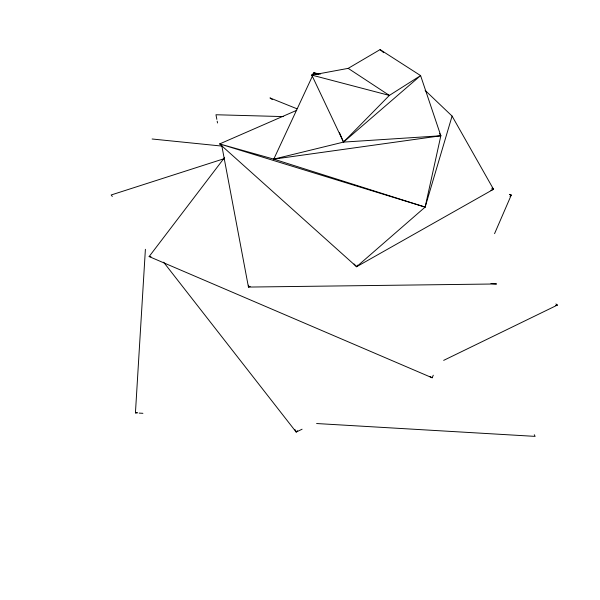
<?xml version="1.0" encoding="UTF-8"?>
<svg xmlns="http://www.w3.org/2000/svg" width="600" height="600" viewBox="0 0 600 600"><rect width="100%" height="100%" fill="white"/><g stroke="black" fill="none" stroke-linecap="round" stroke-linejoin="round"><path stroke-width="0.9" d="M137.295 412.987L135.428 412.882L145.395 249.3M248.655 285.21L248.445 287.07L496.553 283.965L490.95 283.522M296.715 110.31L219.66 143.925L356.603 266.722L425.138 207.097L440.835 135.78L420.592 75.593L380.1 49.597L348.195 68.363L311.805 75.097L343.515 142.102L440.835 135.78L439.47 133.32M425.138 207.097L273.772 159.135L219.66 143.925L425.138 207.097L452.085 116.078L425.115 90.36M224.595 157.5L149.13 256.56L432.158 377.782L433.275 375.21M494.558 233.663L511.268 195.06L509.535 194.362M440.835 135.78L273.772 159.135L312.375 76.207M313.163 74.512L313.95 72.825L320.28 74.175M354.053 263.97L356.603 266.722L357.6 265.14M297.457 430.695L296.197 432.075L163.62 262.192M510.015 196.447L511.268 195.06L509.467 194.572M273.772 159.135L343.515 142.102L420.592 75.593L389.362 95.415L311.805 75.097L313.95 72.825L318.405 74.22M356.603 266.722L493.522 189.278L452.085 116.078M302.093 429.21L296.197 432.075L294.96 429.562M443.662 360.375L557.423 305.062L555.9 303.968M250.185 286.373L248.445 287.07L221.843 145.913M490.92 190.32L493.522 189.278L492.067 188.108M224.34 158.618L111.172 194.978L112.32 196.455M135.428 412.882L137.243 412.418M555.607 305.528L557.423 305.062M311.805 75.097L313.665 75.015M283.245 116.595L215.97 114.75L216.84 119.333M139.163 413.1L142.905 413.317M316.605 423.533L535.132 436.38L534.263 434.722M149.13 256.56L150.998 256.71M152.115 138.998L221.94 146.093M296.895 108.75L269.993 97.92L272.272 99.562M429.72 376.395L432.158 377.782M313.95 72.825L316.305 74.347M491.955 188.257L493.522 189.278M348.195 68.363L389.362 95.415L343.515 142.102L339.502 132.697M380.1 49.597L383.64 52.665M217.185 121.17L217.53 123"/></g></svg>
